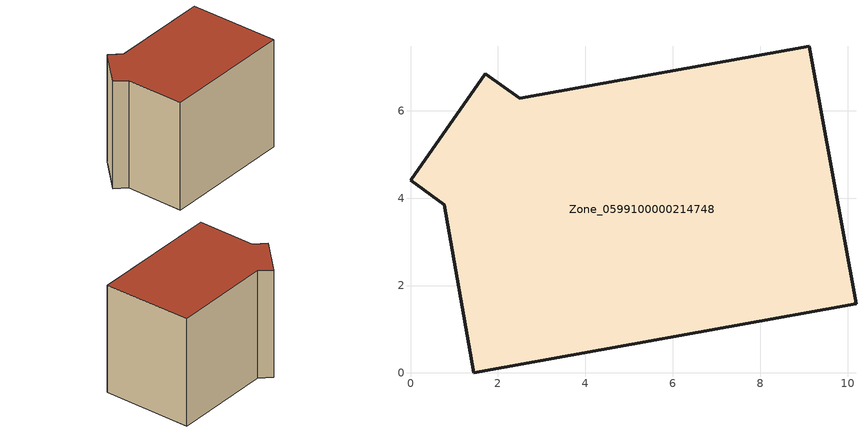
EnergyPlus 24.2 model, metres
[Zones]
Zone_0599100000214748
 floor ground (C_G): 0.77,3.85 0,4.41 1.71,6.84 2.5,6.28 9.12,7.48 10.19,1.58 1.45,0 z0
 wall outside (C_F): 0,4.41 0.77,3.85 1.45,0 10.19,1.58 9.12,7.48 2.5,6.28 1.71,6.84 0,4.41 z0:7.51
 roof outside (C_R): 0.77,3.85 1.45,0 10.19,1.58 9.12,7.48 2.5,6.28 1.71,6.84 0,4.41 z7.51
[BUILDING]
Pand.0599100000214748: North Axis=0; Terrain=City; Loads Convergence Tolerance Value=0.04; Temperature Convergence Tolerance Value=0.4; Solar Distribution=FullExterior; Maximum Number of Warmup Days=25; Minimum Number of Warmup Days=1
[Site:Location]
Rotterdam.The.Hague.AP_ZH_NLD Design_Conditions: Latitude=51.96; Longitude=4.45; Time Zone=1; Elevation=-4.5
[SITE:GROUNDTEMPERATURE:BUILDINGSURFACE]
18, 18, 18, 18, 18, 18, 18, 18, 18, 18, 18, 18
[MATERIAL] Thermal Absorptance=0.9; Solar Absorptance=0.7; Visible Absorptance=0.7
Name | Roughness | Thickness | Conductivity | Density | Specific Heat
G.TC.1946 | MediumSmooth | 0.15 | 1 | 540 | 1210
F.TC.1946 | Rough | 0.3 | 0.857143 | 1920 | 840
R.TC.1946 | MediumRough | 0.2 | 0.909091 | 1500 | 1000
[CONSTRUCTION]
C_G: G.TC.1946
C_F: F.TC.1946
C_R: R.TC.1946
[ZONE]
Zone_0599100000214748: Type=1; Multiplier=1; Ceiling Height=Autocalculate; Volume=Autocalculate; Floor Area=autocalculate; Part of Total Floor Area=Yes
[ZONEINFILTRATION:DESIGNFLOWRATE]
Infil_Zone_0599100000214748: Zone or ZoneList or Space or SpaceList=Zone_0599100000214748; Schedule=AlwaysOn; Design Flow Rate Calculation Method=Flow/Area; Flow Rate per Floor Area=0.003; Constant Term Coefficient=1; Temperature Term Coefficient=0; Velocity Term Coefficient=0; Velocity Squared Term Coefficient=0
[HVACTEMPLATE:ZONE:IDEALLOADSAIRSYSTEM]
Zone_0599100000214748: Maximum Heating Supply Air Temperature=50; Minimum Cooling Supply Air Temperature=13; Maximum Heating Supply Air Humidity Ratio=0.0156; Minimum Cooling Supply Air Humidity Ratio=0.0077; Heating Limit=NoLimit; Cooling Limit=NoLimit; Dehumidification Control Type=ConstantSensibleHeatRatio; Cooling Sensible Heat Ratio=0.7; Dehumidification Setpoint=60; Humidification Control Type=None; Humidification Setpoint=30; Outdoor Air Method=None; Outdoor Air Flow Rate per Person=0.00944; Outdoor Air Flow Rate per Zone Floor Area=0; Outdoor Air Flow Rate per Zone=0; Demand Controlled Ventilation Type=None; Outdoor Air Economizer Type=NoEconomizer; Heat Recovery Type=None; Sensible Heat Recovery Effectiveness=0.7; Latent Heat Recovery Effectiveness=0.65
[ZONECONTROL:THERMOSTAT]
ThermostatControl_Zone_0599100000214748: Zone or ZoneList=Zone_0599100000214748; Control Type Schedule=DualSetpointControlType; Control 1=Thermostat_Zone_0599100000214748; Temperature Difference Between Cutout And Setpoint=0
[THERMOSTATSETPOINT:DUALSETPOINT]
Thermostat_Zone_0599100000214748: Heating Setpoint Temperature Schedule=HeatingSetpoint_Zone_0599100000214748; Cooling Setpoint Temperature Schedule=CoolingSetpoint_Zone_0599100000214748
[SCHEDULE:COMPACT]
HeatingSetpoint_Zone_0599100000214748: Through: 12/31, For: AllDays, Until: 24:00, 21
CoolingSetpoint_Zone_0599100000214748: Through: 12/31, For: AllDays, Until: 24:00, 24
DualSetpointControlType: Through: 12/31, For: AllDays, Until: 24:00, 4
AlwaysOn: Through: 12/31, For: AllDays, Until: 24:00, 1
